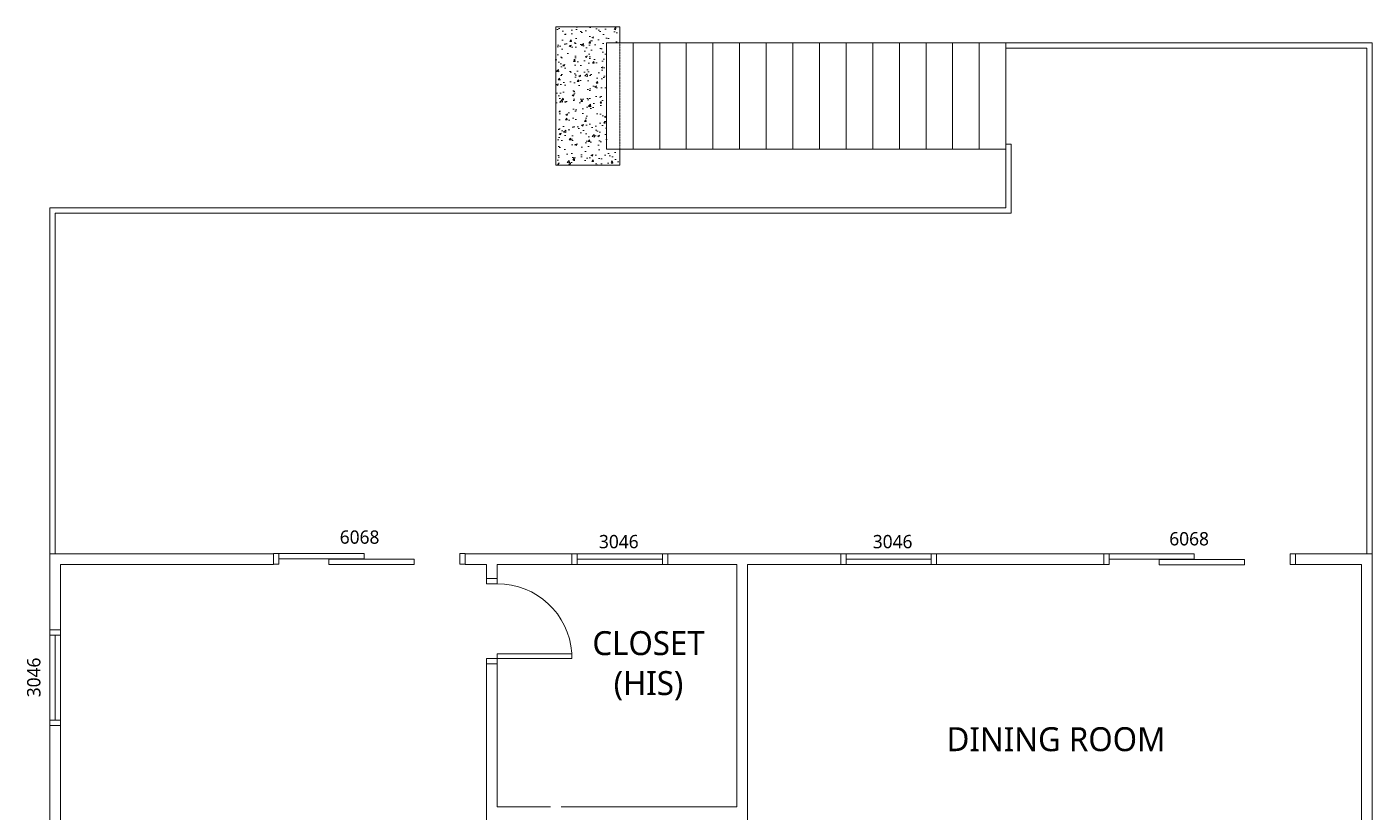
# Model space of a CAD drawing. Header units: inches. Extents: x 0 to 22102, y -19958 to 0.
# Drawn here: x 7079 to 7584, y -10044 to -9749 of the extents above; entities that cross this region are included whole.
import ezdxf

# ---------------------------------------------------------------- set-up
doc = ezdxf.new("R2010")
doc.units = ezdxf.units.IN
doc.header["$MEASUREMENT"] = 0
doc.linetypes.add('CENTER', pattern=[2, 1.25, -0.25, 0.25, -0.25])
doc.linetypes.add('DASHED', pattern=[0.75, 0.5, -0.25])
for name, color, linetype, lineweight in [('center', 10, 'CENTER', 9), ('wall', 200, 'Continuous', 20), ('wall view line', 210, 'Continuous', 13), ('window', 160, 'Continuous', 5), ('wood', 40, 'Continuous', 0)]:
    doc.layers.add(name, color=color, linetype=linetype, lineweight=lineweight)
doc.layers.add('hatch', color=7, linetype='Continuous', lineweight=5, true_color=0x787878)
doc.layers.get('center').off()

# ---------------------------------------------------------------- blocks, each defined once
blk = doc.blocks.new('windows')
at = {"layer": 'window'}
for p, q in [((4074.06, -9975.23), (4106.06, -9975.23)), ((4074.06, -9977.23), (4106.06, -9977.23)), ((4074.06, -9979.23), (4106.06, -9979.23))]:
    blk.add_line(p, q, dxfattribs=at)
at = {"layer": 'wood'}
for p, q in [((4072.06, -9975.23), (4074.06, -9975.23)), ((4074.06, -9975.23), (4074.06, -9979.23)), ((4106.06, -9975.23), (4106.06, -9979.23)), ((4106.06, -9975.23), (4108.06, -9975.23)), ((4074.06, -9979.23), (4072.06, -9979.23)), ((4106.06, -9979.23), (4108.06, -9979.23))]:
    blk.add_line(p, q, dxfattribs=at)
blk = doc.blocks.new('door2')
at = {"layer": 'wall'}
for p, q in [((4211.81, -10081.23), (4215.81, -10081.23)), ((4211.81, -10113.23), (4215.81, -10113.23))]:
    blk.add_line(p, q, dxfattribs=at)
at = {"layer": 'wood'}
for p, q in [((4211.81, -10083.23), (4211.81, -10081.23)), ((4215.81, -10083.23), (4215.81, -10081.23)), ((4211.81, -10083.23), (4215.81, -10083.23)), ((4183.81, -10111.23), (4183.81, -10109.23)), ((4183.81, -10109.48), (4211.81, -10109.48)), ((4211.81, -10111.23), (4183.81, -10111.23)), ((4211.81, -10109.48), (4211.81, -10111.23)), ((4211.81, -10111.23), (4215.81, -10111.23)), ((4211.81, -10111.23), (4211.81, -10113.23)), ((4215.81, -10111.23), (4215.81, -10113.23))]:
    blk.add_line(p, q, dxfattribs=at)
blk.add_arc((4211.68, -10111.16), 27.93, 89.7263, 176.0315, dxfattribs=at)

msp = doc.modelspace()

# ---------------------------------------------------------------- hatches: boundary and pattern name
at = {"layer": 'hatch'}
h = msp.add_hatch(dxfattribs=at)
h.set_pattern_fill('AR-CONC', color=256)
h.set_pattern_definition([(50, (0, 0), (7.1726018, -0.6275213), [0.75, -8.25]), (355, (0, 0), (-1.3875133, 7.5219213), [0.6, -6.6]), (100.451444, (0.598, -0.052), (5.7850885, 6.8944), [0.637402, -7.011421]), (46.1842, (0, 2), (10.672413, -1.655193), [1.125, -12.375]), (96.63564, (0.889, 1.862), (9.3466195, 9.741186), [0.956103, -10.517138]), (351.18416, (0, 2), (9.346619, 9.741186), [0.9, -9.9]), (21, (1, 1.5), (5.9690705, -4.026189), [0.75, -8.25]), (326, (1, 1.5), (2.4331533, 7.2515005), [0.6, -6.6]), (71.451445, (1.4974, 1.1645), (8.4022238, 3.2253115), [0.637402, -7.011421]), (37.5, (0, 0), (0.12159855, 3.32893854), [0, -6.52, 0, -6.7, 0, -6.625]), (7.5, (0, 0), (2.6306954, 3.9441171), [0, -3.82, 0, -6.37, 0, -2.525]), (327.5, (-2.23, 0), (5.33822436, -0.2255487), [0, -2.5, 0, -7.8, 0, -10.35]), (317.5, (-3.23, 0), (5.8318617, 1.0010498), [0, -3.25, 0, -5.18, 0, -7.35])])
h.paths.add_polyline_path([(7296.27401, -9755.15876), (7301.33451, -9755.15876), (7301.33451, -9749.15876), (7277.33451, -9749.15876), (7277.33451, -9795.15876), (7277.33451, -9801.15876), (7301.33451, -9801.15876), (7301.33451, -9795.15876), (7296.27401, -9795.15876)])

# ---------------------------------------------------------------- linework, layer by layer
for p, q in [((7301.33451, -9749.15876), (7277.33451, -9749.15876)), ((7277.33451, -9749.15876), (7277.33451, -9795.15876)), ((7301.33451, -9755.15876), (7301.33451, -9749.15876)), ((7277.33451, -9795.15876), (7277.33451, -9801.15876)), ((7301.33451, -9795.15876), (7301.33451, -9801.15876)), ((7301.33451, -9801.15876), (7277.33451, -9801.15876))]:
    msp.add_line(p, q, dxfattribs=at)
at = {"layer": 'hatch', "linetype": 'DASHED', "ltscale": 0.1}
msp.add_line((7301.33451, -9755.15876), (7301.33451, -9795.15876), dxfattribs=at)
at = {"layer": 'wall'}
for p, q in [((7087.27401, -9947.15876), (7087.27401, -9975.65876)), ((7171.27401, -9951.15876), (7171.27401, -9947.15876)), ((7171.27403, -9951.0627), (7171.27403, -9947.0627)), ((7243.27401, -9951.15876), (7243.27401, -9947.15876)), ((7243.27403, -9951.0627), (7243.27403, -9947.0627)), ((7283.27401, -9947.15876), (7283.27401, -9951.15876)), ((7319.27401, -9947.15876), (7319.27401, -9951.15876)), ((7384.274, -9947.15875), (7384.274, -9951.15875)), ((7420.274, -9947.15875), (7420.274, -9951.15875)), ((7483.02401, -9951.15876), (7483.02401, -9947.15876)), ((7555.02401, -9951.15876), (7555.02401, -9947.15876)), ((7583.77401, -9947.15876), (7583.77401, -10399.46322)), ((7583.77401, -9947.15876), (7583.77401, -10091.15876)), ((7091.27401, -9951.15876), (7171.27401, -9951.15876)), ((7091.27401, -9951.15876), (7091.27401, -9975.65876)), ((7243.27401, -9951.15876), (7251.27401, -9951.15876)), ((7251.27401, -9951.15876), (7251.27401, -9956.41602)), ((7255.27401, -9951.15876), (7255.27401, -9956.41602)), ((7255.27401, -9951.15876), (7283.27401, -9951.15876)), ((7319.27401, -9951.15876), (7345.27401, -9951.15876)), ((7345.27401, -9951.15876), (7345.27401, -9961.53376)), ((7349.27401, -9951.15876), (7349.27401, -9961.53376)), ((7349.27401, -9951.15876), (7384.274, -9951.15876)), ((7420.274, -9951.15876), (7483.02401, -9951.15876)), ((7555.02401, -9951.15876), (7579.77401, -9951.15876)), ((7579.77401, -9951.15876), (7579.77401, -10091.15876)), ((7579.77401, -9951.15876), (7579.77401, -10395.46322)), ((7345.27401, -9961.53376), (7345.27401, -10042.15876)), ((7349.27401, -9961.53376), (7349.27401, -10070.15876)), ((7091.274, -9975.65877), (7087.274, -9975.65877)), ((7087.27401, -9975.65876), (7091.27401, -9975.65876)), ((7251.27401, -9988.41602), (7251.27401, -10042.15876)), ((7255.27401, -9988.41602), (7255.27401, -10042.15876)), ((7091.274, -10011.65877), (7087.274, -10011.65877)), ((7087.27401, -10011.65876), (7091.27401, -10011.65876)), ((7087.27401, -10011.65876), (7087.27401, -10126.75703)), ((7091.27401, -10011.65876), (7091.27401, -10089.15876)), ((7251.27401, -10042.15876), (7251.27401, -10138.90876)), ((7275.27401, -10042.15876), (7255.27401, -10042.15876)), ((7345.27401, -10042.15876), (7279.27401, -10042.15876))]:
    msp.add_line(p, q, dxfattribs=at)
for points in [[(7087.27401, -9947.15876), (7171.27401, -9947.15876)], [(7243.27401, -9947.15876), (7283.27401, -9947.15876)], [(7319.27401, -9947.15876), (7331.02401, -9947.15876), (7384.274, -9947.15876)], [(7420.274, -9947.15876), (7483.02401, -9947.15876)], [(7555.02401, -9947.15876), (7583.77401, -9947.15876)]]:
    msp.add_lwpolyline(points, dxfattribs=at)
at = {"layer": 'wall view line'}
for p, q in [((7386.27401, -9755.15876), (7296.27401, -9755.15876)), ((7296.27401, -9755.15876), (7296.27401, -9795.15876)), ((7306.27401, -9755.15876), (7306.27401, -9795.15876)), ((7316.27401, -9755.15876), (7316.27401, -9795.15876)), ((7326.27401, -9755.15876), (7326.27401, -9795.15876)), ((7336.27401, -9755.15876), (7336.27401, -9795.15876)), ((7346.27401, -9755.15876), (7346.27401, -9795.15876)), ((7356.27401, -9755.15876), (7356.27401, -9795.15876)), ((7366.27401, -9755.15876), (7366.27401, -9795.15876)), ((7376.27401, -9755.15876), (7376.27401, -9795.15876)), ((7446.27401, -9755.15876), (7386.27401, -9755.15876)), ((7386.27401, -9755.15876), (7386.27401, -9795.15876)), ((7396.27401, -9755.15876), (7396.27401, -9795.15876)), ((7406.27401, -9755.15876), (7406.27401, -9795.15876)), ((7416.27401, -9755.15876), (7416.27401, -9795.15876)), ((7426.27401, -9755.15876), (7426.27401, -9795.15876)), ((7436.27401, -9755.15876), (7436.27401, -9795.15876)), ((7583.77401, -9755.15876), (7446.27401, -9755.15876)), ((7446.27401, -9755.15876), (7446.27401, -9817.15876)), ((7581.77401, -9757.15876), (7446.27401, -9757.15876)), ((7581.77401, -9757.15876), (7581.77401, -9947.15876)), ((7583.77401, -9755.15876), (7583.77401, -9947.15876)), ((7446.27401, -9793.15876), (7448.27401, -9793.15876)), ((7448.27401, -9793.15876), (7448.27401, -9819.15876)), ((7296.27401, -9795.15876), (7376.27401, -9795.15876)), ((7376.27401, -9795.15876), (7446.27401, -9795.15876)), ((7087.27401, -9947.15876), (7087.27401, -9817.15876)), ((7087.27401, -9817.15876), (7446.27401, -9817.15876)), ((7089.27401, -9819.15876), (7448.27401, -9819.15876)), ((7089.27401, -9947.15876), (7089.27401, -9819.15876))]:
    msp.add_line(p, q, dxfattribs=at)
at = {"layer": 'wood'}
for p, q in [((7171.27403, -9947.0627), (7173.27403, -9947.0627)), ((7173.27403, -9951.0627), (7173.27403, -9947.0627)), ((7173.27403, -9947.0627), (7205.27403, -9947.0627)), ((7173.27403, -9947.0627), (7173.27403, -9949.0627)), ((7205.27403, -9949.0627), (7173.27403, -9949.0627)), ((7192.10369, -9949.15877), (7224.10369, -9949.15877)), ((7192.10369, -9949.15877), (7192.10369, -9951.15877)), ((7205.27403, -9947.0627), (7205.27403, -9949.0627)), ((7224.10369, -9949.15877), (7224.10369, -9951.15877)), ((7241.27403, -9951.0627), (7241.27403, -9947.0627)), ((7241.27403, -9947.0627), (7243.27403, -9947.0627)), ((7483.02401, -9947.15876), (7485.02401, -9947.15876)), ((7485.02401, -9951.15876), (7485.02401, -9947.15876)), ((7485.02401, -9947.15876), (7517.02401, -9947.15876)), ((7485.02401, -9947.15876), (7485.02401, -9949.15876)), ((7517.02401, -9949.15876), (7485.02401, -9949.15876)), ((7503.85367, -9949.25483), (7535.85367, -9949.25483)), ((7503.85367, -9949.25483), (7503.85367, -9951.25483)), ((7517.02401, -9947.15876), (7517.02401, -9949.15876)), ((7535.85367, -9949.25483), (7535.85367, -9951.25483)), ((7553.02401, -9951.15876), (7553.02401, -9947.15876)), ((7553.02401, -9947.15876), (7555.02401, -9947.15876)), ((7171.27403, -9951.0627), (7173.27403, -9951.0627)), ((7224.10369, -9951.15877), (7192.10369, -9951.15877)), ((7241.27403, -9951.0627), (7243.27403, -9951.0627)), ((7483.02401, -9951.15876), (7485.02401, -9951.15876)), ((7535.85367, -9951.25483), (7503.85367, -9951.25483)), ((7553.02401, -9951.15876), (7555.02401, -9951.15876))]:
    msp.add_line(p, q, dxfattribs=at)

# ---------------------------------------------------------------- block references
at = {"layer": 'center'}
for p in [(3211.21239, 28.06936), (3312.21238, 28.06936)]:
    msp.add_blockref('windows', p, dxfattribs=at)
at = {"layer": 'center', "rotation": 270}
msp.add_blockref('windows', (17066.50212, -5903.59716), dxfattribs=at)
at = {"layer": 'wood', "xscale": -1}
msp.add_blockref('door2', (11467.08563, 124.8121), dxfattribs=at)

# ---------------------------------------------------------------- texts
for s, width, insert, char_height, attachment_point in [('{\\fYu Gothic UI|b0|i0|c0|p34;6068}', 15.274735, (7211.04274, -9943.40364), 5, 9), ('{\\fYu Gothic UI|b0|i0|c0|p34;3046}', 15.274735, (7293.47216, -9940.03172), 5, 1), ('{\\fYu Gothic UI|b0|i0|c0|p34;3046}', 15.274735, (7396.28525, -9940.03171), 5, 1), ('{\\fYu Gothic UI|b0|i0|c0|p34;6068}', 15.274735, (7522.52447, -9944.03658), 5, 9), ('{\\fYu Gothic UI|b0|i0|c0|p34;DINING ROOM}', 108.1612847, (7424.02171, -10012.26661), 9, 1)]:
    msp.add_mtext_dynamic_manual_height_columns(s, width=width, gutter_width=1, heights=[1.03347], dxfattribs=dict(insert=insert, char_height=char_height, attachment_point=attachment_point))
at = {"insert": (7282.57858, -9976.17698), "char_height": 9, "width": 59.0087057, "attachment_point": 1}
msp.add_mtext('\\pxqc;{\\fYu Gothic UI|b0|i0|c0|p34;CLOSET\\P(HIS)}', dxfattribs=at)
at = {"insert": (7078.7504, -10001.00866), "char_height": 5, "attachment_point": 1, "rotation": 90}
msp.add_mtext_dynamic_manual_height_columns('{\\fYu Gothic UI|b0|i0|c0|p34;3046}', width=15.274735, gutter_width=1, heights=[1.03347], dxfattribs=at)

doc.saveas('drawing.dxf')
